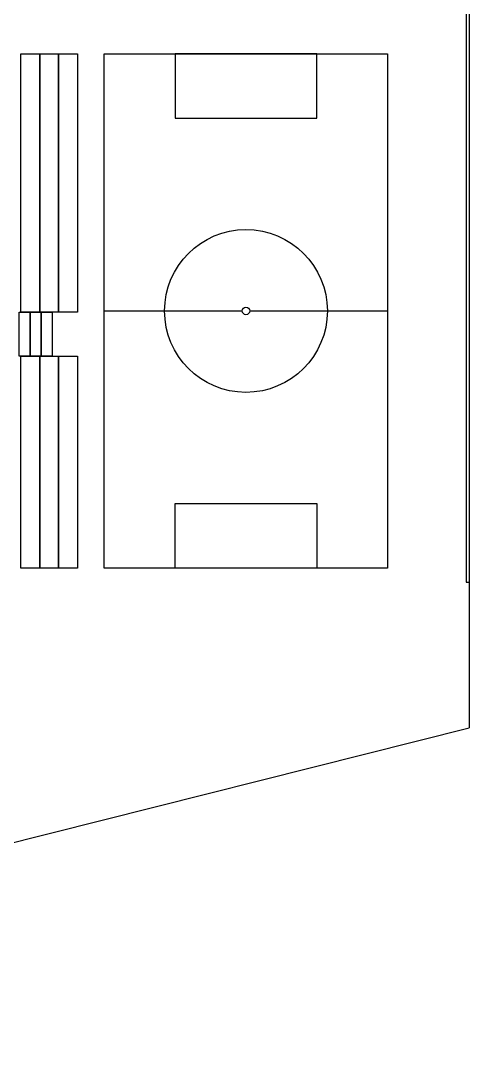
# Model space of a CAD drawing. Header units: metres. Extents: x 217 to 1422, y -179 to 129.
# Drawn here: x 374.1 to 402.6, y 19.9 to 86.1 of the extents above; entities that cross this region are included whole.
import ezdxf

# ---------------------------------------------------------------- set-up
doc = ezdxf.new("R2010")
doc.units = ezdxf.units.M
doc.header["$LTSCALE"] = 0.5
doc.header["$MEASUREMENT"] = 0

msp = doc.modelspace()

# ---------------------------------------------------------------- linework, layer by layer
for p in [(402.633, 128.718), (318.173, 19.948)]:
    msp.add_line(p, (402.633, 41.178))
at = {"ltscale": 0.5, "transparency": 33554687}
for p, q in [((402.433, 90.545), (402.433, 50.431)), ((402.633, 90.545), (402.633, 50.431)), ((379.453, 67.66), (388.216, 67.66)), ((388.69, 67.66), (397.453, 67.66)), ((402.433, 50.431), (402.633, 50.431))]:
    msp.add_line(p, q, dxfattribs=at)
at = {"transparency": 33554687}
for points in [[(374.149, 83.988), (375.349, 83.988), (375.349, 67.581), (374.149, 67.581)], [(375.349, 83.988), (376.549, 83.988), (376.549, 67.581), (375.349, 67.581)], [(376.549, 83.988), (377.749, 83.988), (377.749, 67.581), (376.549, 67.581)], [(379.453, 83.988), (397.453, 83.988), (397.453, 51.332), (379.453, 51.332)], [(374.049, 67.581), (374.749, 67.581), (374.749, 64.796), (374.049, 64.796)], [(374.749, 67.581), (375.449, 67.581), (375.449, 64.796), (374.749, 64.796)], [(375.449, 67.581), (376.149, 67.581), (376.149, 64.796), (375.449, 64.796)], [(374.149, 64.796), (375.349, 64.796), (375.349, 51.332), (374.149, 51.332)], [(375.349, 64.796), (376.549, 64.796), (376.549, 51.332), (375.349, 51.332)], [(376.549, 64.796), (377.749, 64.796), (377.749, 51.332), (376.549, 51.332)]]:
    msp.add_lwpolyline(points, close=True, dxfattribs=at)
at = {"ltscale": 0.5, "transparency": 33554687}
for points in [[(392.953, 83.988), (383.958, 83.988), (383.958, 79.899), (392.953, 79.899)], [(392.953, 51.332), (383.958, 51.332), (383.958, 55.421), (392.953, 55.421)]]:
    msp.add_lwpolyline(points, close=True, dxfattribs=at)
for radius in [5.17, 0.237]:
    msp.add_circle((388.453, 67.66), radius, dxfattribs=at)

doc.saveas('drawing.dxf')
